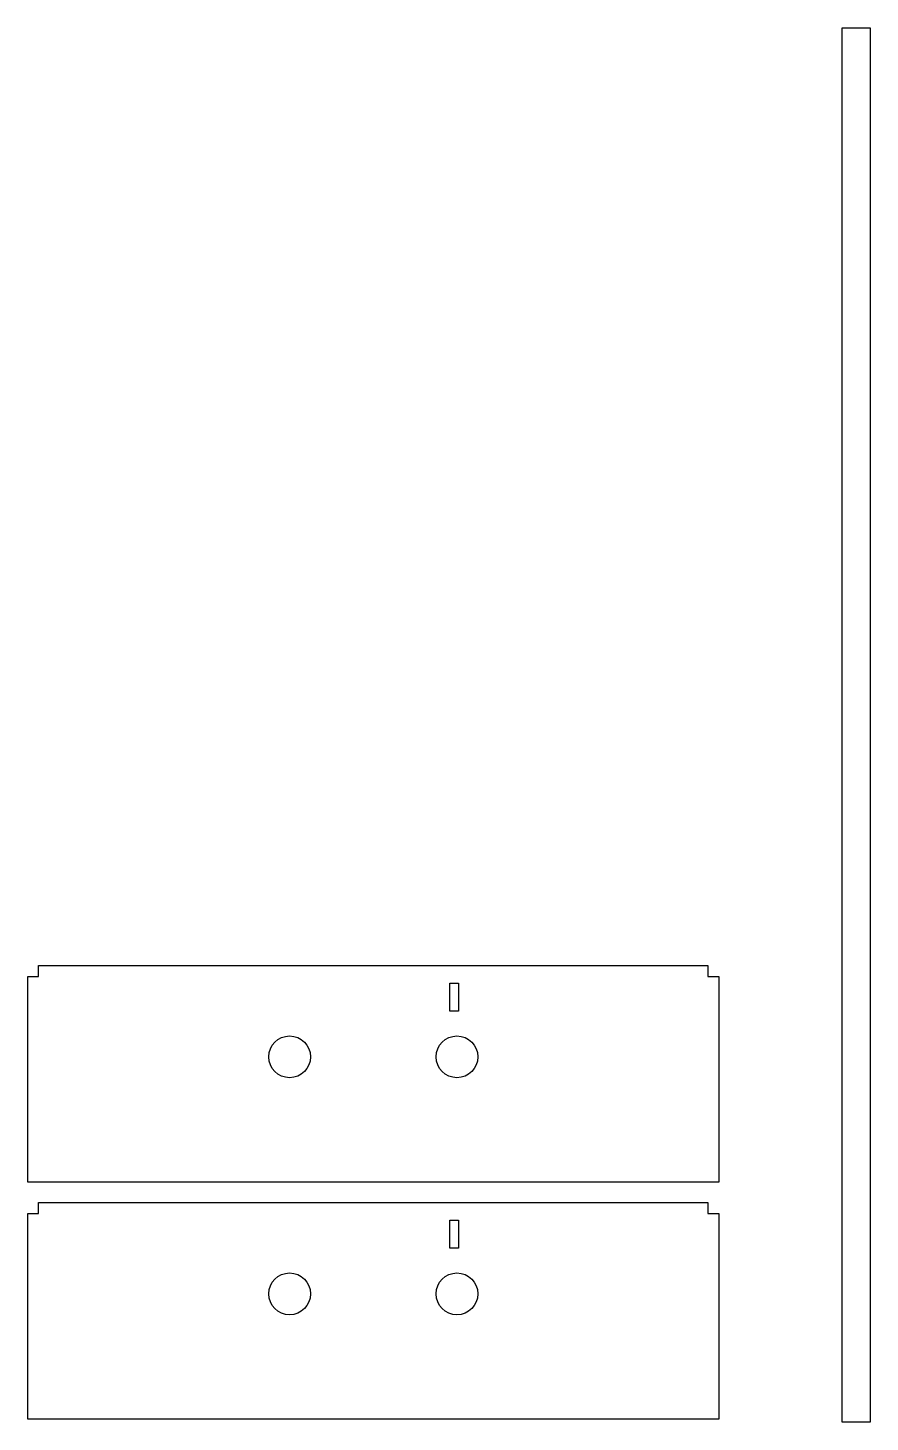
# Model space of a CAD drawing. Header units: millimetres. Extents: x 1500 to 4520, y 240 to 5240.
import ezdxf

# ---------------------------------------------------------------- set-up
doc = ezdxf.new("R2010")
doc.units = ezdxf.units.MM

msp = doc.modelspace()

# ---------------------------------------------------------------- linework, layer by layer
for points in [[(4520, 240), (4420, 240), (4420, 5240), (4520, 5240)], [(3013.5, 1814.1), (3043.5, 1814.1), (3043.5, 1714.1), (3013.5, 1714.1)], [(3013.5, 964.1), (3043.5, 964.1), (3043.5, 864.1), (3013.5, 864.1)]]:
    msp.add_lwpolyline(points, close=True)
for points in [[(1500, 1100), (1500, 1838.5), (1538.5, 1838.5), (1538.5, 1877), (3938.5, 1877), (3938.5, 1838.5), (3977, 1838.5), (3977, 1100), (1500, 1100)], [(1500, 250), (1500, 988.5), (1538.5, 988.5), (1538.5, 1027), (3938.5, 1027), (3938.5, 988.5), (3977, 988.5), (3977, 250), (1500, 250)]]:
    msp.add_lwpolyline(points)
for centre in [(2438.5, 1550), (3038.5, 1550), (2438.5, 700), (3038.5, 700)]:
    msp.add_circle(centre, 75)

doc.saveas('drawing.dxf')
